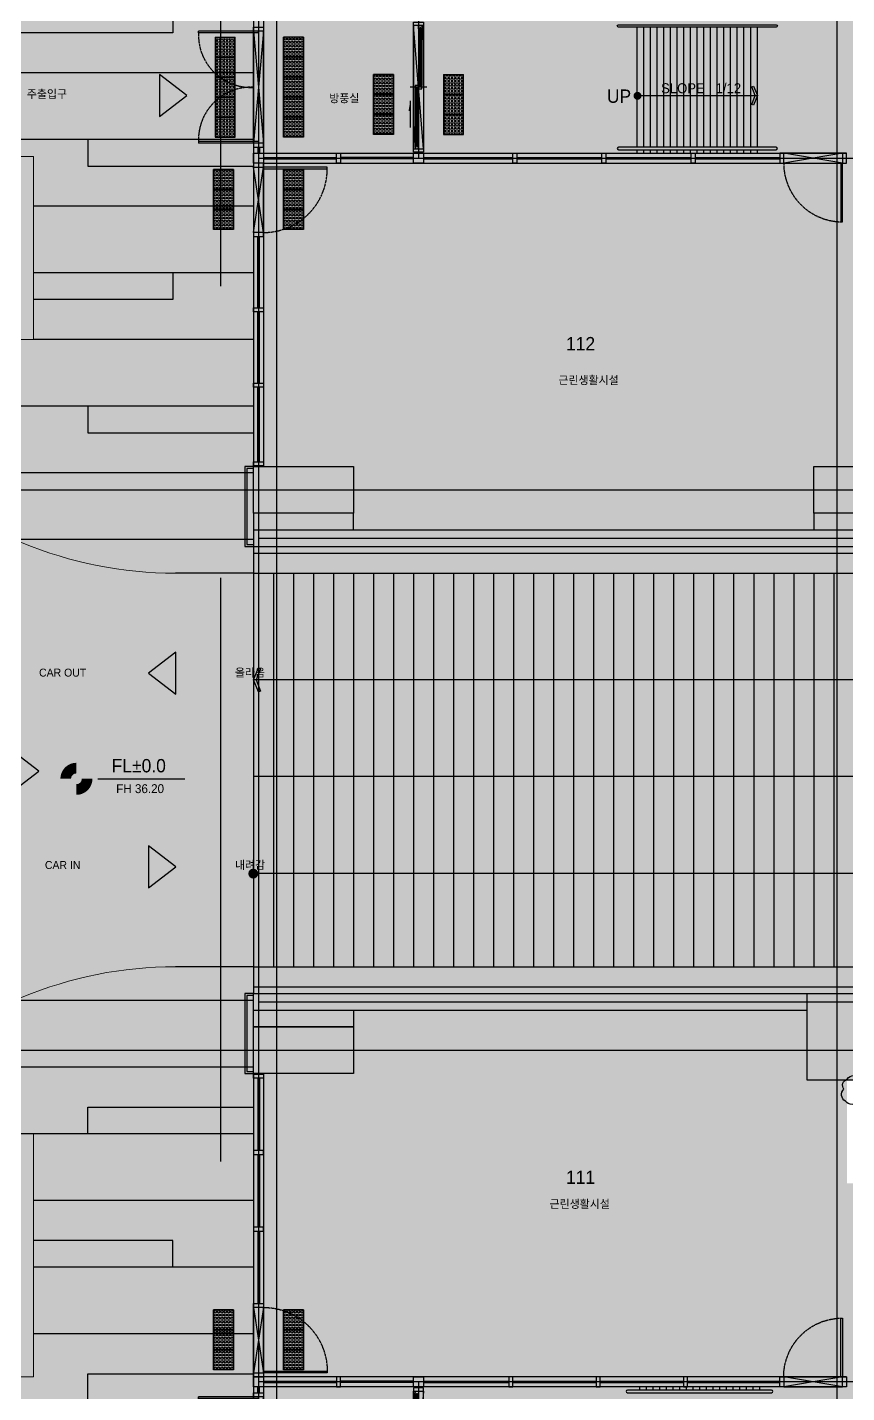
# Model space of a CAD drawing. Header units: millimetres. Extents: x -223175 to 287756, y -120611 to 352956.
# Drawn here: x 120082 to 132370, y 265894 to 286369 of the extents above; entities that cross this region are included whole.
import ezdxf
from ezdxf.enums import TextEntityAlignment as Align

# ---------------------------------------------------------------- set-up
doc = ezdxf.new("R2010")
doc.units = ezdxf.units.MM
doc.header["$LTSCALE"] = 50
for name, pattern in [('CENTER2', [1.125, 0.75, -0.125, 0.125, -0.125]), ('XREF 평면도$0$CEN', [62, 60, -1, 0, -1]), ('XREF 평면도$0$CENTER', [50.8, 31.75, -6.35, 6.35, -6.35]), ('XREF 평면도$0$DASHEDX2', [38.1, 25.4, -12.7]), ('XREF 평면도$0$HIDDEN', [0.375, 0.25, -0.125])]:
    doc.linetypes.add(name, pattern=pattern)
doc.layers.get('DEFPOINTS').update_dxf_attribs({"color": 108})
for name, color, linetype in [('@220310_예인수정', 240, 'Continuous'), ('A-TEXT-1', 3, 'Continuous'), ('I-CL-OPEN', 1, 'Continuous'), ('I-FL-DOOR', 4, 'Continuous'), ('I-SOLID(제외영역)', 253, 'Continuous'), ('solid', 251, 'Continuous'), ('XREF 평면도$0$0-조경ha', 251, 'Continuous'), ('XREF 평면도$0$A_GE_SYM', 7, 'Continuous'), ('XREF 평면도$0$CEN', 1, 'XREF 평면도$0$CEN'), ('XREF 평면도$0$CENTER', 14, 'XREF 평면도$0$CENTER'), ('XREF 평면도$0$CON', 2, 'Continuous'), ('XREF 평면도$0$DOOR', 4, 'Continuous'), ('XREF 평면도$0$F_HAT', 8, 'Continuous'), ('XREF 평면도$0$FIN', 11, 'Continuous'), ('XREF 평면도$0$STAIR', 5, 'Continuous'), ('XREF 평면도$0$STAIR-L', 7, 'Continuous'), ('XREF 평면도$0$WG', 4, 'Continuous'), ('XREF 평면도$0$WID', 4, 'Continuous'), ('XREF 평면도$0$건축한계선', 2, 'XREF 평면도$0$DASHEDX2'), ('XREF 평면도$0$레벨', 7, 'Continuous'), ('XREF 평면도$0$외부마감', 8, 'Continuous'), ('XREF 평면도$0$재료분리대', 9, 'Continuous'), ('XREF 평면도$0$점자경고블럭', 7, 'Continuous'), ('XREF 평면도$0$점자블럭', 8, 'Continuous'), ('XREF 평면도$0$점자유도블럭', 7, 'Continuous'), ('XREF 평면도$0$타일', 8, 'Continuous'), ('주변', 7, 'Continuous')]:
    doc.layers.add(name, color=color, linetype=linetype)
doc.layers.add('XREF 평면도$0$0-조경pl', color=6, linetype='Continuous', lineweight=0)
doc.layers.add('XREF 평면도$0$0개선도로', color=7, linetype='Continuous', lineweight=0)
doc.styles.add('XREF 평면도$0$돋움', font='')
doc.styles.add('YE-TEXT', font='HY울릉도l.ttf')
doc.styles.get('XREF 평면도$0$돋움').set_extended_font_data('Dotum')

# ---------------------------------------------------------------- blocks, each defined once
blk = doc.blocks.new('XREF 평면도$0$1층조경')
at = {"layer": 'XREF 평면도$0$0-조경ha'}
for points in [[(50832, 185303), (50832, 184903), (47346, 184903)], [(52042, 184303), (47346, 184303)], [(52042, 183303), (47346, 183303)], [(49556, 183303), (49556, 182903), (52042, 182903)], [(52042, 182303), (48742, 182303)], [(52042, 181303), (48742, 181303)], [(50832, 181303), (50832, 180903), (48742, 180903)], [(52042, 180303), (48742, 180303)], [(52042, 179303), (47346, 179303)], [(49556, 179303), (49556, 178903), (52042, 178903)], [(52042, 178303), (47346, 178303)], [(52042, 177303), (48346, 177303)], [(52042, 170391), (48346, 170391)], [(52042, 169391), (47346, 169391)], [(49556, 168391), (49556, 168791), (52042, 168791)], [(52042, 168391), (47346, 168391)], [(52042, 167391), (48742, 167391)], [(50832, 166391), (50832, 166791), (48742, 166791)], [(52042, 166391), (48742, 166391)], [(52042, 165391), (48742, 165391)], [(49556, 164391), (49556, 164791), (52042, 164791)]]:
    blk.add_lwpolyline(points, dxfattribs=at)
at = {"layer": 'XREF 평면도$0$0-조경pl'}
for points in [[(48742, 180303), (48742, 183047), (47346, 183047), (47346, 180303)], [(48742, 168391), (48742, 164747), (47346, 164747), (47346, 168391)]]:
    blk.add_lwpolyline(points, close=True, dxfattribs=at)
blk = doc.blocks.new('XREF 평면도$0$근생출입구-2')
at = {"layer": 'I-CL-OPEN'}
blk.add_lwpolyline([(886253, 245402), (884573, 245402), (886253, 245552), (884573, 245552), (886253, 245402)], dxfattribs=at)
at = {"layer": 'I-FL-DOOR', "color": 4, "linetype": 'Continuous'}
for p, q in [((884573, 245477), (884573, 244577)), ((884598, 245477), (884573, 245477)), ((884598, 245477), (884598, 244577)), ((886228, 245477), (886228, 244577)), ((886228, 245477), (886253, 245477)), ((886253, 245477), (886253, 244577)), ((884598, 244577), (884573, 244577)), ((886228, 244577), (886253, 244577))]:
    blk.add_line(p, q, dxfattribs=at)
at = {"layer": 'I-FL-DOOR', "color": 1, "linetype": 'CENTER2', "lineweight": -3}
for centre, start, end in [((884628, 245363), 267.8766, 2.8221), ((886199, 245363), 177.1779, 272.1234)]:
    blk.add_arc(centre, 787, start, end, dxfattribs=at)
at = {"layer": 'XREF 평면도$0$WID', "elevation": 0}
for points in [[(884513, 245402), (884513, 245552), (884573, 245552), (884573, 245402)], [(886313, 245402), (886313, 245552), (886253, 245552), (886253, 245402)]]:
    blk.add_lwpolyline(points, close=True, dxfattribs=at)
at = {"layer": 'XREF 평면도$0$재료분리대'}
for p, q in [((886253, 245552), (884573, 245552)), ((886253, 245402), (884573, 245402))]:
    blk.add_line(p, q, dxfattribs=at)
blk = doc.blocks.new('XREF 평면도$0$자동문1')
at = {"layer": 'I-CL-OPEN'}
blk.add_lwpolyline([(72756, 61204), (74606, 61204), (72756, 61354), (74606, 61354), (72756, 61204)], dxfattribs=at)
at = {"layer": 'I-FL-DOOR'}
for p, q in [((74606, 61354), (72756, 61354)), ((72806, 61279), (73656, 61279)), ((72806, 61229), (73656, 61229)), ((73706, 61329), (74556, 61329)), ((74556, 61279), (73706, 61279)), ((72756, 61204), (74606, 61204))]:
    blk.add_line(p, q, dxfattribs=at)
at = {"layer": 'I-FL-DOOR', "color": 1}
blk.add_line((73681, 61154), (73681, 61404), dxfattribs=at)
at = {"layer": 'I-FL-DOOR'}
for points in [[(72806, 61260), (72806, 61279), (72756, 61279), (72756, 61229), (72806, 61229), (72806, 61248)], [(73706, 61298), (73706, 61279), (73656, 61279), (73656, 61329), (73706, 61329), (73706, 61310)], [(73656, 61260), (73656, 61279), (73706, 61279), (73706, 61229), (73656, 61229), (73656, 61248)]]:
    blk.add_lwpolyline(points, dxfattribs=at)
at = {"layer": 'I-FL-DOOR', "color": 252}
for points in [[(73671, 61248), (72791, 61248), (72791, 61260), (73671, 61260)], [(74571, 61298), (73691, 61298), (73691, 61310), (74571, 61310)]]:
    blk.add_lwpolyline(points, close=True, dxfattribs=at)
blk.add_lwpolyline([(73885, 61404), (73935, 61404), (74285, 61404)], dxfattribs=at)
at = {"layer": 'I-FL-DOOR'}
blk.add_lwpolyline([(74556, 61310), (74556, 61329), (74581, 61329, -1), (74581, 61279), (74556, 61279), (74556, 61298)], format="xyb", dxfattribs=at)
at = {"layer": 'I-FL-DOOR', "color": 252}
blk.add_solid([(73885, 61404), (74035, 61404), (73885, 61404), (74035, 61429)], dxfattribs=at)
at = {"layer": 'XREF 평면도$0$DOOR'}
for points in [[(72706, 61204), (72756, 61204), (72756, 61354), (72706, 61354)], [(74606, 61204), (74656, 61204), (74656, 61354), (74606, 61354)]]:
    blk.add_lwpolyline(points, close=True, dxfattribs=at)
blk = doc.blocks.new('XREF 평면도$0$2층근생문')
at = {"layer": 'I-CL-OPEN'}
blk.add_lwpolyline([(0, 60), (0, 1040), (150, 60), (150, 1040), (0, 60)], dxfattribs=at)
at = {"layer": 'I-FL-DOOR', "color": 4, "linetype": 'Continuous'}
blk.add_lwpolyline([(0, 85), (-955, 85), (-955, 60), (0, 60), (0, 85)], dxfattribs=at)
at = {"layer": 'I-FL-DOOR', "color": 1, "linetype": 'CENTER2', "lineweight": -3}
blk.add_arc((0, 85), 955, 90, 180, dxfattribs=at)
at = {"layer": 'XREF 평면도$0$WID'}
for points in [[(0, 1100), (0, 1040), (150, 1040), (150, 1100)], [(0, 60), (0, 0), (150, 0), (150, 60)]]:
    blk.add_lwpolyline(points, close=True, dxfattribs=at)
at = {"layer": 'XREF 평면도$0$재료분리대'}
for p, q in [((0, 1040), (0, 60)), ((150, 60), (150, 1040))]:
    blk.add_line(p, q, dxfattribs=at)
blk = doc.blocks.new('XREF 평면도$0$A$C16126B92')
at = {"layer": 'XREF 평면도$0$레벨'}
blk.add_line((400, 0), (1216, 0), dxfattribs=at)
blk.add_lwpolyline([(0, 0, 0, 0, 0), (100, 0, 0, 0, 0.414214), (200, -100, 0, 0, 0), (200, -200, 0, 0, 0), (200, -50, 200, 200, 0.414214), (250, 0, 0, 0, 0), (400, 0, 0, 0, 0), (300, 0, 0, 0, 0.414214), (200, 100, 0, 0, 0), (200, 200, 0, 0, 0), (200, 50, 200, 200, 0.414214), (150, 0, 200, 200, 0.414214)], format="xyseb", dxfattribs=at)
blk = doc.blocks.new('XREF 평면도$0$A$C19973816')
at = {"layer": 'XREF 평면도$0$점자경고블럭', "color": 12}
for p, q in [((0, 300), (0, 0)), ((0, 300), (300, 300)), ((300, 300), (300, 0)), ((300, 0), (0, 0))]:
    blk.add_line(p, q, dxfattribs=at)
at = {"layer": 'XREF 평면도$0$점자경고블럭', "color": 253}
for centre in [(25, 275), (25, 225), (75, 275), (75, 225), (125, 275), (125, 225), (175, 275), (175, 225), (225, 275), (225, 225), (275, 275), (275, 225), (25, 175), (25, 125), (25, 75), (25, 25), (75, 175), (75, 125), (75, 75), (75, 25), (125, 175), (125, 125), (125, 75), (125, 25), (175, 175), (175, 125), (175, 75), (175, 25), (225, 175), (225, 125), (225, 75), (225, 25), (275, 175), (275, 125), (275, 75), (275, 25)]:
    blk.add_circle(centre, 17.5, dxfattribs=at)
blk = doc.blocks.new('XREF 평면도$0$장애인점자블럭')
at = {"layer": 'XREF 평면도$0$점자유도블럭', "xscale": -1, "rotation": 180}
blk.add_blockref('XREF 평면도$0$A$C19973816', (0, 0), dxfattribs=at)
blk = doc.blocks.new('XREF 평면도$0$근생문')
at = {"layer": 'I-CL-OPEN'}
blk.add_lwpolyline([(127404, 231303), (128284, 231303), (127404, 231153), (128284, 231153), (127404, 231303)], dxfattribs=at)
at = {"layer": 'I-FL-DOOR', "color": 4, "linetype": 'Continuous'}
blk.add_lwpolyline([(128259, 231153), (128259, 230273), (128284, 230273), (128284, 231153), (128259, 231153)], dxfattribs=at)
at = {"layer": 'I-FL-DOOR', "color": 1, "linetype": 'CENTER2', "lineweight": -3}
blk.add_arc((128284, 231153), 880, 180, 268.3721, dxfattribs=at)
at = {"layer": 'XREF 평면도$0$WID'}
for points in [[(127344, 231153), (127404, 231153), (127404, 231303), (127344, 231303)], [(128284, 231153), (128344, 231153), (128344, 231303), (128284, 231303)]]:
    blk.add_lwpolyline(points, close=True, dxfattribs=at)
at = {"layer": 'XREF 평면도$0$재료분리대'}
for p, q in [((128284, 231303), (127404, 231303)), ((127404, 231153), (128284, 231153))]:
    blk.add_line(p, q, dxfattribs=at)

msp = doc.modelspace()

# ---------------------------------------------------------------- hatches: boundary and pattern name
at = {"layer": 'I-SOLID(제외영역)', "ltscale": 0.5}
h = msp.add_hatch(color=253, dxfattribs=at)
h.dxf.hatch_style = 1
h.paths.add_polyline_path([(107817.9932, 312724.6809), (107817.9932, 244617.0602), (184614.5896, 244617.0602), (184614.5896, 312724.6809)])
h.paths.add_polyline_path([(143274.9138, 271631.6924), (140474.9138, 271631.6924), (140474.9138, 278831.6924), (143274.9138, 278831.6924), (143274.9138, 284356.6924), (147974.9138, 284356.6924), (147974.9138, 283111.6924), (148824.9138, 283111.6924), (148824.9138, 278581.6924), (146104.9138, 278581.6924), (146104.9138, 278331.6924), (154149.9138, 278331.6924), (154149.9138, 276381.6924), (166174.9138, 276381.6924), (166174.9138, 273881.6924), (154149.9138, 273881.6924), (154149.9138, 272131.6924), (145764.9138, 272131.6924), (145764.9138, 271881.6924), (148624.9138, 271881.6924), (148574.9138, 271756.6924), (148574.9138, 267351.6924), (147974.9138, 267351.6924), (147974.9138, 266231.6924), (145564.9138, 266231.6924), (145564.9138, 265981.6924), (143274.9138, 265981.6924), (143274.9138, 266231.6924)], flags=16)
h.paths.add_polyline_path([(132374.9138, 271631.6924), (137044.9138, 271631.6924), (137044.9138, 270991.6924), (137274.9138, 270991.6924), (137274.9138, 269231.6924), (138074.9138, 269231.6924), (138074.9138, 265981.6924), (133724.9138, 265981.6924), (133724.9138, 269031.6924), (132374.9138, 269031.6924)], flags=16)
at = {"layer": 'solid', "ltscale": 0.05}
h = msp.add_hatch(color=256, dxfattribs=at)
h.dxf.hatch_style = 1
h.paths.add_polyline_path([(132574.9138, 271881.6924), (132574.9138, 270581.6924), (131774.9138, 270581.6924), (131774.9138, 271881.6924)])
h.paths.add_polyline_path([(132574.9138, 271631.6924), (132574.9138, 271881.6924), (138724.9138, 271881.6924), (138974.9138, 271881.6924), (138974.9138, 265981.6924), (138074.9138, 265981.6924), (138074.9138, 271631.6924)])
h.paths.add_polyline_path([(149849.9138, 265981.6924), (149849.9138, 270931.6924), (152699.9138, 270931.6924), (152699.9138, 272331.6924), (154149.9138, 272331.6924), (154149.9138, 265981.6924), (152699.9138, 265981.6924), (152699.9138, 270681.6924), (150099.9138, 270681.6924), (150099.9138, 268481.6924), (150814.9138, 268481.6924), (150814.9138, 268231.6924), (150099.9138, 268231.6924), (150099.9138, 265981.6924)])
h.paths.add_polyline_path([(145564.9138, 266231.6924), (145564.9138, 265981.6924), (149229.9138, 265981.6924), (149229.9138, 266231.6924), (148824.9138, 266231.6924), (148824.9138, 271881.6924), (145564.9138, 271881.6924), (145564.9138, 267351.6924), (146754.9138, 267351.6924), (146754.9138, 267601.6924), (145814.9138, 267601.6924), (145814.9138, 271631.6924), (148574.9138, 271631.6924), (148574.9138, 267601.6924), (147874.9138, 267601.6924), (147874.9138, 267351.6924), (148574.9138, 267351.6924), (148574.9138, 266231.6924)])
h.paths.add_polyline_path([(153949.9138, 276381.6924), (166174.9138, 276381.6924), (166174.9138, 276131.6924), (153949.9138, 276131.6924)])
h.paths.add_polyline_path([(166174.9138, 274131.6924), (153949.9138, 274131.6924), (153949.9138, 273881.6924), (166174.9138, 273881.6924)])
h.paths.add_polyline_path([(141074.9138, 271881.6924), (140474.9138, 271881.6924), (140474.9138, 270981.6924), (141074.9138, 270981.6924)])
h.paths.add_polyline_path([(141074.9138, 271881.6924), (143524.9138, 271881.6924), (143524.9138, 270916.6924), (143274.9138, 270916.6924), (143274.9138, 271631.6924), (141074.9138, 271631.6924), (141074.9138, 271881.6924)])
h.paths.add_polyline_path([(145564.9138, 284481.6924), (149027.4138, 284481.6924), (149027.4138, 284231.6924), (148824.9138, 284231.6924), (148824.9138, 278331.6924), (153949.9138, 278331.6924), (153949.9138, 279531.6924), (149849.9138, 279531.6924), (149849.9138, 284231.6924), (149647.4138, 284231.6924), (149647.4138, 284481.6924), (150099.9138, 284481.6924), (150099.9138, 282231.6924), (150814.9138, 282231.6924), (150814.9138, 281981.6924), (150099.9138, 281981.6924), (150099.9138, 279781.6924), (152699.9138, 279781.6924), (152699.9138, 281981.6924), (151984.9138, 281981.6924), (151984.9138, 282231.6924), (152699.9138, 282231.6924), (152699.9138, 283061.6924), (152949.9138, 283061.6924), (152949.9138, 279781.6924), (153949.9138, 279781.6924), (153949.9138, 284281.6924), (152699.9138, 284281.6924), (152699.9138, 284481.6924), (154149.9138, 284481.6924), (154149.9138, 278131.6924), (148574.9138, 278131.6924), (148574.9138, 278581.6924), (145564.9138, 278581.6924), (145564.9138, 283111.6924), (146754.9138, 283111.6924), (146754.9138, 282861.6924), (145814.9138, 282861.6924), (145814.9138, 278831.6924), (148574.9138, 278831.6924), (148574.9138, 282861.6924), (147874.9138, 282861.6924), (147874.9138, 283111.6924), (148574.9138, 283111.6924), (148574.9138, 284231.6924), (145564.9138, 284231.6924)])
h.paths.add_polyline_path([(141074.9138, 270981.6924), (141074.9138, 266231.6924), (143274.9138, 266231.6924), (143274.9138, 266946.6924), (143524.9138, 266946.6924), (143524.9138, 265981.6924), (140824.9138, 265981.6924), (140824.9138, 270981.6924)])
h.paths.add_polyline_path([(141074.9138, 278581.6924), (141074.9138, 278831.6924), (143274.9138, 278831.6924), (143274.9138, 279396.6924), (143524.9138, 279396.6924), (143524.9138, 277921.6924), (143324.9138, 277921.6924), (143324.9138, 278581.6924), (140674.9138, 278581.6924), (140674.9138, 273201.6924), (143324.9138, 273201.6924), (143324.9138, 273804.4424), (143524.9138, 273804.4424), (143524.9138, 273001.6924), (140474.9138, 273001.6924), (140474.9138, 278581.6924)])
h.paths.add_polyline_path([(143524.9138, 269746.6924), (143274.9138, 269746.6924), (143274.9138, 268116.6924), (143524.9138, 268116.6924)])
h.paths.add_polyline_path([(143524.9138, 281896.6924), (143274.9138, 281896.6924), (143274.9138, 280566.6924), (143524.9138, 280566.6924)])
h.paths.add_polyline_path([(140824.9138, 284481.6924), (141074.9138, 284481.6924), (141074.9138, 283881.6924), (143274.9138, 283881.6924), (143274.9138, 284481.6924), (143524.9138, 284481.6924), (143524.9138, 283066.6924), (143274.9138, 283066.6924), (143274.9138, 283631.6924), (141074.9138, 283631.6924), (141074.9138, 279481.6924), (140824.9138, 279481.6924)])
h.paths.add_polyline_path([(138974.9138, 284481.6924), (138724.9138, 284481.6924), (138724.9138, 271881.6924), (138974.9138, 271881.6924)])
h.paths.add_polyline_path([(141074.9138, 279481.6924), (140474.9138, 279481.6924), (140474.9138, 278581.6924), (141074.9138, 278581.6924)])
h.paths.add_polyline_path([(153949.9138, 272131.6924), (152949.9138, 272131.6924), (152949.9138, 266181.6924), (153949.9138, 266181.6924)], flags=16)
h.paths.add_polyline_path([(138774.9138, 271631.6924), (138274.9138, 271631.6924), (138274.9138, 266181.6924), (138774.9138, 266181.6924)], flags=16)
at = {"layer": 'XREF 평면도$0$A_GE_SYM'}
for points in [[(130998.8952, 285344.1924), (130945.5736, 285477.4964), (130972.3138, 285488.1924), (131029.9138, 285344.1924), (130972.3138, 285200.1924), (130945.5736, 285210.8885)], [(129233.0362, 285401.1206, 1), (129233.0362, 285281.1206, 1)], [(123513.6868, 276581.6928), (123580.3388, 276415.0629), (123546.9136, 276401.6928), (123474.9136, 276581.6928), (123546.9136, 276761.6928), (123580.3388, 276748.3227)], [(123546.074, 273677.7894, 1), (123396.074, 273677.7894, 1)]]:
    msp.add_hatch(color=256, dxfattribs=at).paths.add_polyline_path(points)
at = {"layer": 'XREF 평면도$0$F_HAT', "ltscale": 10}
h = msp.add_hatch(dxfattribs=at)
h.set_pattern_fill('EARTH', color=256, scale=200, style=0)
h.set_pattern_definition([(0, (-162118.8, 210702.1), (1270, 1270), [1270, -1270]), (0, (-162118.8, 211178.4), (1270, 1270), [1270, -1270]), (0, (-162118.8, 211654.6), (1270, 1270), [1270, -1270]), (90, (-161960.1, 211813.4), (-1270, 1270), [1270, -1270]), (90, (-161483.8, 211813.4), (-1270, 1270), [1270, -1270]), (90, (-161007.6, 211813.4), (-1270, 1270), [1270, -1270])])
edge = h.paths.add_edge_path()
edge.add_arc((122303.7168, 296707.3663), 6000, 90, 180, ccw=False)
edge.add_line((122303.7168, 302707.3663), (165827.6734, 302707.3663))
edge.add_arc((165827.6734, 296707.3663), 6000, 7.60009137, 90, ccw=False)
edge.add_line((171774.9654, 297500.9141), (172788.1157, 290234.6073))
edge.add_line((172788.1157, 290234.6073), (178227.6237, 258587.7343))
edge.add_line((178227.6237, 258587.7343), (179127.1938, 254142.4001))
edge.add_arc((169203.4195, 252731.001), 10023.6392, 270.05453158, 8.09454977, ccw=False)
edge.add_line((169212.9595, 242707.3663), (169212.9595, 242607.3663))
edge.add_line((169212.9595, 242607.3663), (122303.7168, 242607.3663))
edge.add_line((122303.7168, 247707.3663), (122303.7168, 242707.3663))
edge.add_arc((122303.7168, 248707.3663), 6000, 180, 270, ccw=False)
edge.add_line((116303.7168, 248707.3663), (116309.7336, 266200.3281))
edge.add_arc((122288.1993, 266344.9108), 5980.2137, 125.6384541, 181.385366, ccw=False)
edge.add_line((118803.7168, 271205.0896), (118803.7168, 254450.007))
edge.add_line((118803.7168, 254450.007), (123023.5841, 250204.7065))
edge.add_line((123023.5841, 250204.7065), (171064.5974, 250204.7065))
edge.add_line((171064.5974, 250204.7065), (176114.5896, 256405.3162))
edge.add_line((176114.5896, 256405.3162), (169292.7739, 297201.4016))
edge.add_line((169292.7739, 297201.4016), (165913.8508, 300207.3663))
edge.add_line((165913.8508, 300207.3663), (123023.5841, 300226.1632))
edge.add_line((123023.5841, 300226.1632), (118808.5174, 295969.5262))
edge.add_line((118808.5174, 295969.5262), (118803.7168, 279258.2952))
edge.add_arc((122339.6839, 284163.5339), 6046.8529, 183.43849468, 234.21385338, ccw=False)
edge.add_line((116303.7168, 283800.8616), (116303.7168, 296707.3663))

# ---------------------------------------------------------------- linework, layer by layer
for p, q in [((129229.9138, 284569.6924), (129229.9138, 286368.6924)), ((131029.9138, 284569.6924), (131029.9138, 286368.6924)), ((129229.9138, 285344.1924), (131029.9138, 285344.1924)), ((129229.9138, 284481.6924), (129229.9138, 284531.6924)), ((131029.9138, 284481.6924), (131029.9138, 284531.6924)), ((123474.9138, 278581.6924), (123474.9138, 271881.6924)), ((123474.9138, 278181.6924), (122303.7144, 278181.6924)), ((123474.9138, 278181.6924), (138724.9138, 278181.6924)), ((138724.9138, 276581.6924), (123474.9138, 276581.6924)), ((138774.9138, 275131.6924), (123474.9138, 275131.6924)), ((138724.9138, 273681.6924), (123474.9138, 273681.6924)), ((123474.9138, 272281.6924), (122303.7168, 272281.6924)), ((123474.9138, 272281.6924), (138724.9138, 272281.6924)), ((129263.6638, 265981.6924), (129263.6638, 265931.6924)), ((131063.6638, 265981.6924), (131063.6638, 265931.6924))]:
    msp.add_line(p, q)
at = {"color": 8}
for p, q in [((129329.9138, 284569.6924), (129329.9138, 286368.6924)), ((129429.9138, 284569.6924), (129429.9138, 286368.6924)), ((129529.9138, 284569.6924), (129529.9138, 286368.6924)), ((129629.9138, 284569.6924), (129629.9138, 286368.6924)), ((129729.9138, 284569.6924), (129729.9138, 286368.6924)), ((129829.9138, 284569.6924), (129829.9138, 286368.6924)), ((129929.9138, 284569.6924), (129929.9138, 286368.6924)), ((130029.9138, 284569.6924), (130029.9138, 286368.6924)), ((130129.9138, 284569.6924), (130129.9138, 286368.6924)), ((130229.9138, 284569.6924), (130229.9138, 286368.6924)), ((130329.9138, 284569.6924), (130329.9138, 286368.6924)), ((130429.9138, 284569.6924), (130429.9138, 286368.6924)), ((130529.9138, 284569.6924), (130529.9138, 286368.6924)), ((130629.9138, 284569.6924), (130629.9138, 286368.6924)), ((130729.9138, 284569.6924), (130729.9138, 286368.6924)), ((130829.9138, 284569.6924), (130829.9138, 286368.6924)), ((130929.9138, 284569.6924), (130929.9138, 286368.6924)), ((129329.9138, 284481.6924), (129329.9138, 284531.6924)), ((129429.9138, 284481.6924), (129429.9138, 284531.6924)), ((129529.9138, 284481.6924), (129529.9138, 284531.6924)), ((129629.9138, 284481.6924), (129629.9138, 284531.6924)), ((129729.9138, 284481.6924), (129729.9138, 284531.6924)), ((129829.9138, 284481.6924), (129829.9138, 284531.6924)), ((129929.9138, 284481.6924), (129929.9138, 284531.6924)), ((130029.9138, 284481.6924), (130029.9138, 284531.6924)), ((130129.9138, 284481.6924), (130129.9138, 284531.6924)), ((130229.9138, 284481.6924), (130229.9138, 284531.6924)), ((130329.9138, 284481.6924), (130329.9138, 284531.6924)), ((130429.9138, 284481.6924), (130429.9138, 284531.6924)), ((130529.9138, 284481.6924), (130529.9138, 284531.6924)), ((130629.9138, 284481.6924), (130629.9138, 284531.6924)), ((130729.9138, 284481.6924), (130729.9138, 284531.6924)), ((130829.9138, 284481.6924), (130829.9138, 284531.6924)), ((130929.9138, 284481.6924), (130929.9138, 284531.6924))]:
    msp.add_line(p, q, dxfattribs=at)
at = {"color": 3, "linetype": 'XREF 평면도$0$HIDDEN', "ltscale": 700, "elevation": 0.0001}
msp.add_lwpolyline([(124684.9153, 297041.6924), (164964.9153, 297041.6924), (164964.9153, 294226.6924), (166664.9153, 294226.6924), (166664.9153, 256236.6924), (164964.9153, 256236.6924), (164964.9153, 253421.6924), (124684.9153, 253421.6924), (124684.9153, 256236.6924), (122984.9153, 256236.6924), (122984.9153, 294226.6924), (124684.9153, 294226.6924)], close=True, dxfattribs=at)
at = {"layer": '@220310_예인수정'}
msp.add_lwpolyline([(133350.6118, 270267.3657, -0.5206), (133150.6118, 270267.3657, -0.5206), (132950.6118, 270267.3657, -0.5206), (132750.6118, 270267.3657, -0.5206), (132550.6118, 270267.3657, -0.5206), (132350.6118, 270267.3657, -0.5206), (132327.9224, 270444.6763, -0.5206), (132376.6609, 270595.9379, -0.5206), (132576.6609, 270595.9379, -0.5206), (132776.6609, 270595.9379, -0.5206), (132976.6609, 270595.9379, -0.5206), (133176.6609, 270595.9379, -0.5206), (133350.6118, 270569.8887, -0.5206), (133350.6118, 270369.8887, -0.5206), (133350.6118, 270267.3657, -0.5206)], format="xyb", close=True, dxfattribs=at)
at = {"layer": 'XREF 평면도$0$0개선도로'}
for points in [[(122303.7168, 278181.6924, -0.4142135624), (116303.7168, 284181.6924)], [(122303.7168, 272281.6924, 0.4142135624), (116303.7168, 266281.6924)]]:
    msp.add_lwpolyline(points, format="xyb", dxfattribs=at)
at = {"layer": 'XREF 평면도$0$A_GE_SYM'}
for p, q in [((130945.5736, 285477.4964), (130972.3138, 285488.1924)), ((130998.8952, 285344.1924), (130945.5736, 285477.4964)), ((130972.3138, 285488.1924), (131029.9138, 285344.1924)), ((130945.5736, 285210.8885), (130998.8952, 285344.1924)), ((131029.9138, 285344.1924), (130972.3138, 285200.1924)), ((130972.3138, 285200.1924), (130945.5736, 285210.8885)), ((123474.9136, 276581.6928), (123546.9136, 276761.6928)), ((123580.3388, 276748.3227), (123513.6868, 276581.6928)), ((123546.9136, 276761.6928), (123580.3388, 276748.3227)), ((123546.9136, 276401.6928), (123474.9136, 276581.6928)), ((123513.6868, 276581.6928), (123580.3388, 276415.0629)), ((123580.3388, 276415.0629), (123546.9136, 276401.6928))]:
    msp.add_line(p, q, dxfattribs=at)
at = {"layer": 'XREF 평면도$0$CEN', "color": 1, "ltscale": 300}
for p, q in [((123824.9138, 244704.7065), (123824.9138, 305726.1632)), ((123824.9138, 244704.7065), (123824.9138, 305726.1632)), ((132224.9138, 244704.7065), (132224.9138, 305726.1632)), ((132224.9138, 244704.7065), (132224.9138, 305726.1632)), ((113279.1227, 279431.6924), (181614.5896, 279431.6924)), ((113279.1227, 271031.6924), (181614.5896, 271031.6924)), ((113279.1227, 271031.6924), (181614.5896, 271031.6924))]:
    msp.add_line(p, q, dxfattribs=at)
at = {"layer": 'XREF 평면도$0$CENTER', "linetype": 'Continuous'}
for p, q in [((123549.9138, 295356.6928), (123549.9138, 254806.2804)), ((125949.9138, 286531.6924), (125949.9138, 284406.6924)), ((123549.9138, 284406.6924), (132474.9138, 284406.6924)), ((123549.9138, 278706.6924), (138849.9138, 278706.6924)), ((123549.9138, 271756.6924), (148724.9138, 271756.6924)), ((132474.9138, 266056.6924), (123549.9138, 266056.6924)), ((125949.9138, 266056.6924), (125949.9138, 263931.6924))]:
    msp.add_line(p, q, dxfattribs=at)
at = {"layer": 'XREF 평면도$0$CON'}
for p, q in [((123474.9138, 278831.6924), (136444.9138, 278831.6924)), ((123474.9138, 278831.6924), (123474.9138, 278581.6924)), ((123474.9138, 278581.6924), (138724.9138, 278581.6924)), ((123474.9138, 271881.6924), (138724.9138, 271881.6924)), ((123474.9138, 271631.6924), (123474.9138, 271881.6924)), ((123474.9138, 271631.6924), (131774.9138, 271631.6924))]:
    msp.add_line(p, q, dxfattribs=at)
for points in [[(123474.9138, 279781.6924), (124974.9138, 279781.6924), (124974.9138, 279081.6924), (123474.9138, 279081.6924)], [(131874.9138, 279781.6924), (133174.9138, 279781.6924), (133174.9138, 279081.6924), (131874.9138, 279081.6924)], [(124974.9138, 279081.6924), (123474.9138, 279081.6924), (123474.9138, 278831.6924), (124974.9138, 278831.6924)], [(133174.9138, 279081.6924), (131874.9138, 279081.6924), (131874.9138, 278831.6924), (133174.9138, 278831.6924)], [(132574.9138, 271881.6924), (132574.9138, 270581.6924), (131774.9138, 270581.6924), (131774.9138, 271881.6924)], [(124974.9138, 271381.6924), (123474.9138, 271381.6924), (123474.9138, 271631.6924), (124974.9138, 271631.6924)], [(123474.9138, 271381.6924), (124974.9138, 271381.6924), (124974.9138, 270681.6924), (123474.9138, 270681.6924)]]:
    msp.add_lwpolyline(points, close=True, dxfattribs=at)
at = {"layer": 'XREF 평면도$0$FIN'}
for p, q in [((123474.9138, 278481.6924), (138724.9138, 278481.6924)), ((123474.9138, 271981.6924), (138724.9138, 271981.6924))]:
    msp.add_line(p, q, dxfattribs=at)
for points in [[(123474.9138, 279781.6924), (123344.9138, 279781.6924), (123344.9138, 278581.6924), (123474.9138, 278581.6924)], [(123474.9138, 279751.6924), (123374.9138, 279751.6924), (123374.9138, 278611.6924), (123474.9138, 278611.6924)], [(123474.9138, 271881.6924), (123344.9138, 271881.6924), (123344.9138, 270681.6924), (123474.9138, 270681.6924)], [(123474.9138, 271851.6924), (123374.9138, 271851.6924), (123374.9138, 270711.6924), (123474.9138, 270711.6924)]]:
    msp.add_lwpolyline(points, dxfattribs=at)
at = {"layer": 'XREF 평면도$0$STAIR'}
for points in [[(128948.9138, 286406.6924), (131310.9138, 286406.6924, -1), (131310.9138, 286368.6924), (128948.9138, 286368.6924, -1)], [(128948.9138, 284531.6924), (131310.9138, 284531.6924, 1), (131310.9138, 284569.6924), (128948.9138, 284569.6924, 1)], [(129082.6638, 265893.6924), (131244.6638, 265893.6924, 1), (131244.6638, 265931.6924), (129082.6638, 265931.6924, 1)]]:
    msp.add_lwpolyline(points, format="xyb", close=True, dxfattribs=at)
at = {"layer": 'XREF 평면도$0$WG', "color": 105}
for p, q in [((123537.9138, 284569.1924), (123537.9138, 284481.6924)), ((123561.9138, 284569.1924), (123561.9138, 284481.6924)), ((123624.9138, 284418.6924), (124719.9138, 284418.6924)), ((125874.9138, 284418.6924), (124779.9138, 284418.6924)), ((126024.9138, 284418.6924), (127362.4138, 284418.6924)), ((127422.4138, 284418.6924), (128699.9138, 284418.6924)), ((128759.9138, 284418.6924), (130037.4138, 284418.6924)), ((130097.4138, 284418.6924), (131364.9138, 284418.6924)), ((123624.9138, 284394.6924), (124719.9138, 284394.6924)), ((125874.9138, 284394.6924), (124779.9138, 284394.6924)), ((126024.9138, 284394.6924), (127362.4138, 284394.6924)), ((127422.4138, 284394.6924), (128699.9138, 284394.6924)), ((128759.9138, 284394.6924), (130037.4138, 284394.6924)), ((130097.4138, 284394.6924), (131364.9138, 284394.6924)), ((123537.9138, 282163.3584), (123537.9138, 283231.6924)), ((123561.9138, 282163.3584), (123561.9138, 283231.6924)), ((123537.9138, 281030.0244), (123537.9138, 282103.3584)), ((123561.9138, 281030.0244), (123561.9138, 282103.3584)), ((123537.9138, 279851.6914), (123537.9138, 280970.0254)), ((123561.9138, 279851.6914), (123561.9138, 280970.0254)), ((123537.9138, 270611.6934), (123537.9138, 269526.6924)), ((123561.9138, 270611.6934), (123561.9138, 269526.6924)), ((123537.9138, 269466.6934), (123537.9138, 268376.6924)), ((123561.9138, 269466.6934), (123561.9138, 268376.6924)), ((123537.9138, 268316.6924), (123537.9138, 267231.6924)), ((123561.9138, 268316.6924), (123561.9138, 267231.6924)), ((123537.9138, 265894.1924), (123537.9138, 265981.6924)), ((123561.9138, 265894.1924), (123561.9138, 265981.6924)), ((123624.9138, 266068.6924), (124719.9138, 266068.6924)), ((123624.9138, 266044.6924), (124719.9138, 266044.6924)), ((125874.9138, 266068.6924), (124779.9138, 266068.6924)), ((125874.9138, 266044.6924), (124779.9138, 266044.6924)), ((126024.9138, 266068.6924), (127304.9138, 266068.6924)), ((126024.9138, 266044.6924), (127304.9138, 266044.6924)), ((127364.9138, 266068.6924), (128614.9138, 266068.6924)), ((127364.9138, 266044.6924), (128614.9138, 266044.6924)), ((128674.9138, 266068.6924), (129924.9138, 266068.6924)), ((128674.9138, 266044.6924), (129924.9138, 266044.6924)), ((129984.9138, 266068.6924), (131364.9138, 266068.6924)), ((129984.9138, 266044.6924), (131364.9138, 266044.6924))]:
    msp.add_line(p, q, dxfattribs=at)
at = {"layer": 'XREF 평면도$0$WID'}
for p, q in [((123474.9138, 287171.6924), (123474.9138, 279791.6924)), ((123624.9138, 287171.6924), (123624.9138, 279791.6924)), ((123624.9138, 284481.6924), (132364.9138, 284481.6924)), ((123624.9138, 284331.6924), (132364.9138, 284331.6924)), ((123474.9138, 270671.6924), (123474.9138, 262941.6924)), ((123624.9138, 270671.6924), (123624.9138, 262941.6924)), ((132364.9138, 266131.6924), (123624.9138, 266131.6924)), ((132364.9138, 265981.6924), (123624.9138, 265981.6924))]:
    msp.add_line(p, q, dxfattribs=at)
for points in [[(123474.9138, 284481.6924), (123624.9138, 284481.6924), (123624.9138, 284331.6924), (123474.9138, 284331.6924)], [(124779.9138, 284481.6924), (124779.9138, 284331.6924), (124719.9138, 284331.6924), (124719.9138, 284481.6924)], [(125874.9138, 284481.6924), (126024.9138, 284481.6924), (126024.9138, 284331.6924), (125874.9138, 284331.6924)], [(127422.4138, 284481.6924), (127422.4138, 284331.6924), (127362.4138, 284331.6924), (127362.4138, 284481.6924)], [(128759.9138, 284481.6924), (128759.9138, 284331.6924), (128699.9138, 284331.6924), (128699.9138, 284481.6924)], [(130097.4138, 284481.6924), (130097.4138, 284331.6924), (130037.4138, 284331.6924), (130037.4138, 284481.6924)], [(123474.9138, 282163.3584), (123624.9138, 282163.3584), (123624.9138, 282103.3584), (123474.9138, 282103.3584)], [(123474.9138, 281030.0254), (123624.9138, 281030.0254), (123624.9138, 280970.0254), (123474.9138, 280970.0254)], [(123474.9138, 279851.6924), (123624.9138, 279851.6924), (123624.9138, 279791.6924), (123474.9138, 279791.6924)], [(123474.9138, 270671.6924), (123624.9138, 270671.6924), (123624.9138, 270611.6924), (123474.9138, 270611.6924)], [(123474.9138, 269466.6924), (123624.9138, 269466.6924), (123624.9138, 269526.6924), (123474.9138, 269526.6924)], [(123474.9138, 268316.6924), (123624.9138, 268316.6924), (123624.9138, 268376.6924), (123474.9138, 268376.6924)], [(123474.9138, 266131.6924), (123624.9138, 266131.6924), (123624.9138, 265981.6924), (123474.9138, 265981.6924)], [(124779.9138, 265981.6924), (124779.9138, 266131.6924), (124719.9138, 266131.6924), (124719.9138, 265981.6924)], [(125874.9138, 266131.6924), (126024.9138, 266131.6924), (126024.9138, 265981.6924), (125874.9138, 265981.6924)], [(127364.9138, 265981.6924), (127364.9138, 266131.6924), (127304.9138, 266131.6924), (127304.9138, 265981.6924)], [(128674.9138, 265981.6924), (128674.9138, 266131.6924), (128614.9138, 266131.6924), (128614.9138, 265981.6924)], [(129984.9138, 265981.6924), (129984.9138, 266131.6924), (129924.9138, 266131.6924), (129924.9138, 265981.6924)]]:
    msp.add_lwpolyline(points, close=True, dxfattribs=at)
at = {"layer": 'XREF 평면도$0$건축한계선', "color": 2, "linetype": 'XREF 평면도$0$DASHEDX2', "ltscale": 30, "const_width": 1, "flags": 128}
msp.add_lwpolyline([(124266.2248, 297226.1632), (121779.1227, 294739.0612), (121779.1227, 255691.8086), (124266.2248, 253204.7065), (169638.8274, 253204.7065), (172895.2629, 257203.1058, -0.0155536727), (166459.1969, 295756.9813), (164789.1595, 297226.1632)], format="xyb", close=True, dxfattribs=at)
at = {"layer": 'XREF 평면도$0$외부마감'}
for p, q in [((123774.9138, 278181.6924), (123774.9138, 272281.6924)), ((124074.9138, 278181.6924), (124074.9138, 272281.6924)), ((124374.9138, 278181.6924), (124374.9138, 272281.6924)), ((124674.9138, 278181.6924), (124674.9138, 272281.6924)), ((124974.9138, 278181.6924), (124974.9138, 272281.6924)), ((125274.9138, 278181.6924), (125274.9138, 272281.6924)), ((125574.9138, 278181.6924), (125574.9138, 272281.6924)), ((125874.9138, 278181.6924), (125874.9138, 272281.6924)), ((126174.9138, 278181.6924), (126174.9138, 272281.6924)), ((126474.9138, 278181.6924), (126474.9138, 272281.6924)), ((126774.9138, 278181.6924), (126774.9138, 272281.6924)), ((127074.9138, 278181.6924), (127074.9138, 272281.6924)), ((127374.9138, 278181.6924), (127374.9138, 272281.6924)), ((127674.9138, 278181.6924), (127674.9138, 272281.6924)), ((127974.9138, 278181.6924), (127974.9138, 272281.6924)), ((128274.9138, 278181.6924), (128274.9138, 272281.6924)), ((128574.9138, 278181.6924), (128574.9138, 272281.6924)), ((128874.9138, 278181.6924), (128874.9138, 272281.6924)), ((129174.9138, 278181.6924), (129174.9138, 272281.6924)), ((129474.9138, 278181.6924), (129474.9138, 272281.6924)), ((129774.9138, 278181.6924), (129774.9138, 272281.6924)), ((130074.9138, 278181.6924), (130074.9138, 272281.6924)), ((130374.9138, 278181.6924), (130374.9138, 272281.6924)), ((130674.9138, 278181.6924), (130674.9138, 272281.6924)), ((130974.9138, 278181.6924), (130974.9138, 272281.6924)), ((131274.9138, 278181.6924), (131274.9138, 272281.6924)), ((131574.9138, 278181.6924), (131574.9138, 272281.6924)), ((131874.9138, 278181.6924), (131874.9138, 272281.6924)), ((132174.9138, 278181.6924), (132174.9138, 272281.6924))]:
    msp.add_line(p, q, dxfattribs=at)
at = {"layer": 'XREF 평면도$0$타일'}
for p, q in [((129363.6638, 265981.6924), (129363.6638, 265931.6924)), ((129463.6638, 265981.6924), (129463.6638, 265931.6924)), ((129563.6638, 265981.6924), (129563.6638, 265931.6924)), ((129663.6638, 265981.6924), (129663.6638, 265931.6924)), ((129763.6638, 265981.6924), (129763.6638, 265931.6924)), ((129863.6638, 265981.6924), (129863.6638, 265931.6924)), ((129963.6638, 265981.6924), (129963.6638, 265931.6924)), ((130063.6638, 265981.6924), (130063.6638, 265931.6924)), ((130163.6638, 265981.6924), (130163.6638, 265931.6924)), ((130263.6638, 265981.6924), (130263.6638, 265931.6924)), ((130363.6638, 265981.6924), (130363.6638, 265931.6924)), ((130463.6638, 265981.6924), (130463.6638, 265931.6924)), ((130563.6638, 265981.6924), (130563.6638, 265931.6924)), ((130663.6638, 265981.6924), (130663.6638, 265931.6924)), ((130763.6638, 265981.6924), (130763.6638, 265931.6924)), ((130863.6638, 265981.6924), (130863.6638, 265931.6924)), ((130963.6638, 265981.6924), (130963.6638, 265931.6924))]:
    msp.add_line(p, q, dxfattribs=at)
at = {"layer": '주변'}
for points in [[(122065.4123, 285029.1939), (122474.9123, 285344.1939), (122065.4123, 285659.1939)], [(122310.5405, 276996.6939), (121901.0405, 276681.6939), (122310.5405, 276366.6939)], [(119847.0208, 274900.4364), (120256.5208, 275215.4364), (119847.0208, 275530.4364)], [(121901.0405, 273466.6939), (122310.5405, 273781.6939), (121901.0405, 274096.6939)]]:
    msp.add_lwpolyline(points, close=True, dxfattribs=at)

# ---------------------------------------------------------------- block references
for name, p in [('XREF 평면도$0$1층조경', (71433.1273, 101384.675)), ('XREF 평면도$0$근생문', (4021.0822, 53178.8175))]:
    msp.add_blockref(name, p)
for name, p, rotation in [('XREF 평면도$0$근생출입구-2', (-121927.1066, 1170882.5436), 270), ('XREF 평면도$0$자동문1', (187229.2528, 191312.8417), 90.00000000000001)]:
    msp.add_blockref(name, p, dxfattribs=dict(rotation=rotation))
at = {"xscale": -1}
for name, p, rotation in [('XREF 평면도$0$자동문1', (187229.2528, 359150.5431), 89.99999999999997), ('XREF 평면도$0$근생문', (4021.0822, 497284.5673), 180), ('XREF 평면도$0$근생출입구-2', (-121927.1066, -620419.1588), 270)]:
    msp.add_blockref(name, p, dxfattribs=dict(at, rotation=rotation))
at = {"layer": 'XREF 평면도$0$WID', "rotation": 180}
msp.add_blockref('XREF 평면도$0$2층근생문', (123624.9145, 284331.6924), dxfattribs=at)
at = {"layer": 'XREF 평면도$0$WID', "xscale": -1}
msp.add_blockref('XREF 평면도$0$2층근생문', (123624.9145, 266131.6924), dxfattribs=at)
at = {"layer": 'XREF 평면도$0$레벨', "xscale": 1.6, "yscale": 1.6, "zscale": 1.6}
msp.add_blockref('XREF 평면도$0$A$C16126B92', (120498.7426, 275099.4444), dxfattribs=at)
at = {"layer": 'XREF 평면도$0$점자블럭', "rotation": 270}
for p in [(123199.9138, 286219.1924), (123199.9138, 285919.1924), (126624.9138, 285663.1167), (123199.9138, 285619.1924), (123199.9138, 285319.1924), (126624.9138, 285363.1167), (123199.9138, 285019.1924), (126624.9138, 285063.1167)]:
    msp.add_blockref('XREF 평면도$0$장애인점자블럭', p, dxfattribs=at)
at = {"layer": 'XREF 평면도$0$점자블럭', "xscale": -1, "rotation": 89.99999999999997}
for p in [(123924.9138, 286219.1924), (123924.9138, 285919.1924), (125274.9138, 285663.1167), (123924.9138, 285619.1924), (123924.9138, 285319.1924), (125274.9138, 285363.1167), (123924.9138, 285019.1924), (125274.9138, 285063.1167), (122874.9138, 284235.6264), (123924.9138, 284235.6264), (122874.9138, 283935.6264), (123924.9138, 283935.6264), (122874.9138, 283635.6264), (123924.9138, 283635.6264), (122874.9138, 267135.6264), (123924.9138, 267135.6264), (122874.9138, 266835.6264), (123924.9138, 266835.6264), (122874.9138, 266535.6264), (123924.9138, 266535.6264)]:
    msp.add_blockref('XREF 평면도$0$장애인점자블럭', p, dxfattribs=at)

# ---------------------------------------------------------------- texts
at = {"layer": 'A-TEXT-1', "style": 'YE-TEXT'}
for s, p in [('주출입구', (120376.6892, 285369.1775)), ('방풍실', (124836.3288, 285303.3137)), ('근린생활시설', (128499.3946, 281077.2748)), ('CAR OUT', (120612.3175, 276691.7706)), ('올라옴', (123421.9815, 276691.7706)), ('CAR IN', (120612.3175, 273806.6775)), ('내려감', (123421.9815, 273806.6775)), ('근린생활시설', (128366.4853, 268722.8422))]:
    msp.add_text(s, height=120, dxfattribs=at).set_placement(p, align=Align.MIDDLE_CENTER)
for s, p in [('112', (128161.0024, 281464.7948)), ('111', (128161.0024, 268964.7948))]:
    msp.add_text(s, height=200, dxfattribs=at).set_placement(p, align=Align.BOTTOM_LEFT)
at = {"layer": 'DEFPOINTS', "color": 8, "style": 'XREF 평면도$0$돋움'}
msp.add_text('FH 36.20', height=133.33333, dxfattribs=at).set_placement((121774.2757, 274951.6574), align=Align.MIDDLE_CENTER)
at = {"layer": 'XREF 평면도$0$STAIR-L', "color": 7, "style": 'XREF 평면도$0$돋움'}
for s, height, p in [('UP', 200, (129137.3318, 285236.357)), ('SLOPE : 1/12', 150, (130786.8541, 285380.0988))]:
    msp.add_text(s, height=height, dxfattribs=at).set_placement(p, align=Align.RIGHT)
at = {"layer": 'XREF 평면도$0$레벨', "color": 6, "style": 'XREF 평면도$0$돋움'}
msp.add_text('FL%%P0.0', height=200, dxfattribs=at).set_placement((121753.8883, 275296.2491), align=Align.MIDDLE_CENTER)

doc.saveas('drawing.dxf')
